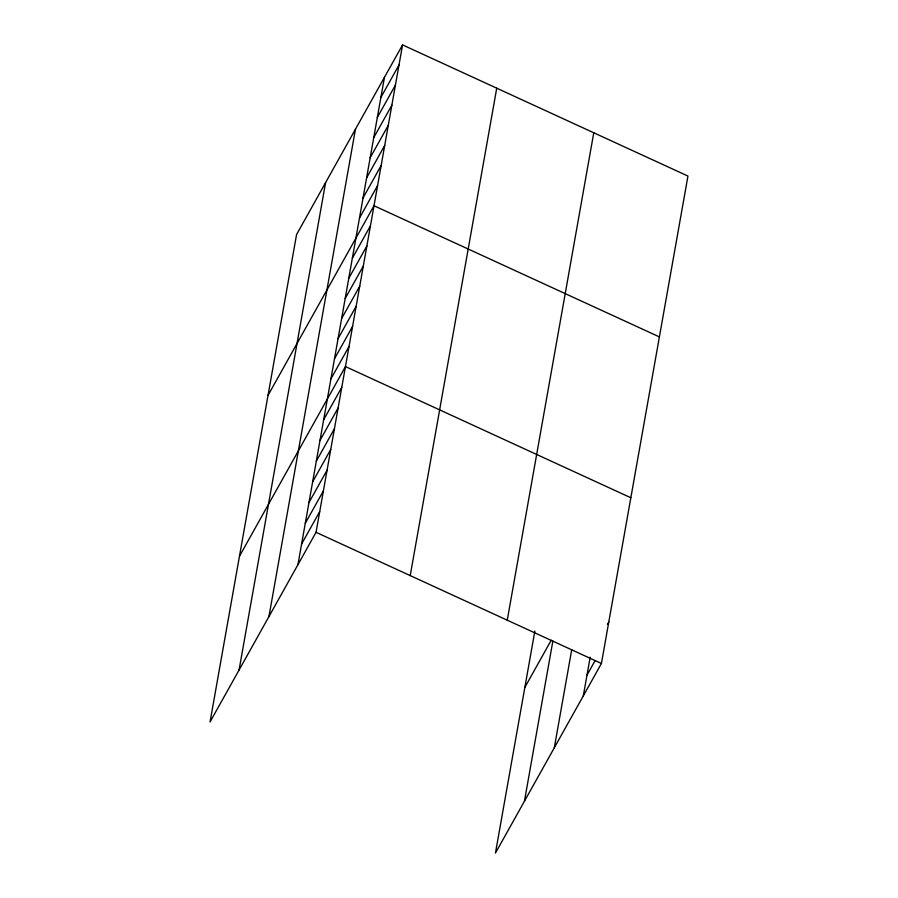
<?xml version="1.0" encoding="UTF-8"?>
<svg xmlns="http://www.w3.org/2000/svg" width="898" height="898" viewBox="0 0 898 898"><rect width="100%" height="100%" fill="white"/><g stroke="black" fill="none" stroke-linecap="round" stroke-linejoin="round"><path stroke-width="1.35" d="M239.059 670.054L325.581 182.642M268.94 616.589L355.462 129.177M297.934 564.707L384.456 77.295M402.562 44.9L296.576 234.524L210.053 721.936L316.04 532.312L402.562 44.9L687.947 176.064L601.424 663.476L495.438 853.1L534.849 631.081M410.218 575.596L496.74 88.184M507.247 620.192L593.769 132.781M524.443 801.218L552.876 641.015M554.313 747.753L571.723 649.703M583.318 695.86L590.177 657.201M380.887 97.399L398.993 65.004M377.317 117.503L395.423 85.108M373.748 137.607L391.854 105.212M370.178 157.711L388.284 125.327M366.609 177.826L384.714 145.431M363.039 197.93L381.145 165.535M359.469 218.034L377.575 185.639M268.031 395.378L374.006 205.743L659.39 336.907M352.33 258.242L370.436 225.847M348.761 278.346L366.867 245.962M345.202 298.462L363.297 266.066M341.633 318.566L359.728 286.17M338.063 338.669L356.158 306.274M334.494 358.773L352.588 326.378M330.924 378.877L349.03 346.482M239.474 556.221L345.461 366.586L630.834 497.75M323.673 419.703L341.779 387.307M320.002 440.413L338.097 408.018M316.321 461.134L334.426 428.739M312.639 481.844L330.745 449.449M308.968 502.554L327.074 470.17M305.286 523.276L323.392 490.88M301.616 543.986L319.71 511.602M524.859 687.385L551.215 640.207M607.43 624.447L608.777 622.045M586.989 675.15L595.037 660.748M316.04 532.312L601.424 663.476"/></g></svg>
